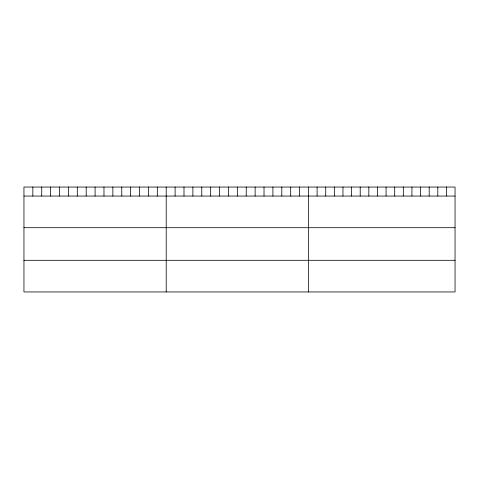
<?xml version="1.0" encoding="UTF-8"?>
<svg xmlns="http://www.w3.org/2000/svg" width="479" height="479" viewBox="0 0 479 479"><rect width="100%" height="100%" fill="white"/><g stroke="black" fill="none" stroke-linecap="round" stroke-linejoin="round"><path stroke-width="0.72" d="M455.05 196.055L455.05 291.951L23.95 291.951L23.95 187.049L455.05 187.049L455.05 196.055L23.95 196.055M23.95 227.699L455.05 227.699M23.95 260.307L455.05 260.307M446.428 187.049L446.428 196.055M437.806 187.049L437.806 196.055M429.184 187.049L429.184 196.055M420.562 187.049L420.562 196.055M411.94 187.049L411.94 196.055M403.318 187.049L403.318 196.055M394.696 187.049L394.696 196.055M386.074 187.049L386.074 196.055M377.452 187.049L377.452 196.055M368.83 187.049L368.83 196.055M360.208 187.049L360.208 196.055M351.586 187.049L351.586 196.055M342.964 187.049L342.964 196.055M334.342 187.049L334.342 196.055M325.72 187.049L325.72 196.055M317.098 187.049L317.098 196.055M308.476 187.049L308.476 291.951M299.585 187.049L299.585 196.055M290.693 187.049L290.693 196.055M281.802 187.049L281.802 196.055M272.91 187.049L272.91 196.055M264.019 187.049L264.019 196.055M255.127 187.049L255.127 196.055M246.236 187.049L246.236 196.055M237.344 187.049L237.344 196.055M228.453 187.049L228.453 196.055M219.562 187.049L219.562 196.055M210.67 187.049L210.67 196.055M201.779 187.049L201.779 196.055M192.887 187.049L192.887 196.055M183.996 187.049L183.996 196.055M175.104 187.049L175.104 196.055M166.213 187.049L166.213 291.951M157.322 187.049L157.322 196.055M148.43 187.049L148.43 196.055M139.539 187.049L139.539 196.055M130.647 187.049L130.647 196.055M121.756 187.049L121.756 196.055M112.864 187.049L112.864 196.055M103.973 187.049L103.973 196.055M95.082 187.049L95.082 196.055M86.19 187.049L86.19 196.055M77.299 187.049L77.299 196.055M68.407 187.049L68.407 196.055M59.516 187.049L59.516 196.055M50.624 187.049L50.624 196.055M41.733 187.049L41.733 196.055M32.841 187.049L32.841 196.055"/></g></svg>
